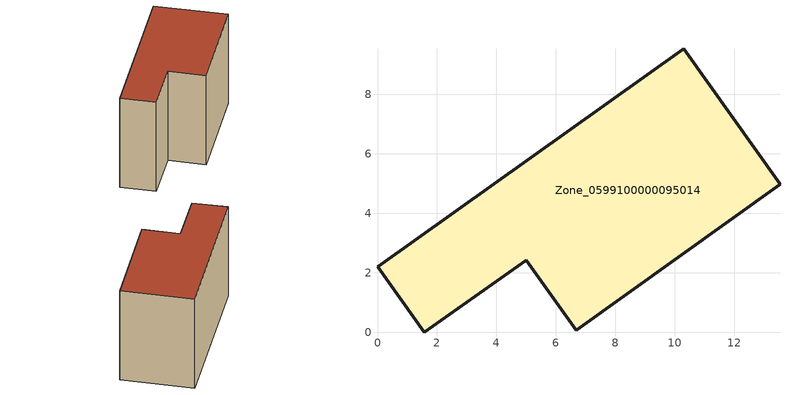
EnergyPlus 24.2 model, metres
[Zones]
Zone_0599100000095014
 floor ground (C_G): 10.3,9.54 13.54,4.98 6.69,0.06 5.01,2.42 1.57,0 0,2.21 z0
 wall outside (C_F): 13.54,4.98 10.3,9.54 0,2.21 1.57,0 5.01,2.42 6.69,0.06 13.54,4.98 z0:7.8
 roof outside (C_R): 10.3,9.54 0,2.21 1.57,0 5.01,2.42 6.69,0.06 13.54,4.98 z7.8
[BUILDING]
Pand.0599100000095014: North Axis=0; Terrain=City; Loads Convergence Tolerance Value=0.04; Temperature Convergence Tolerance Value=0.4; Solar Distribution=FullExterior; Maximum Number of Warmup Days=25; Minimum Number of Warmup Days=1
[Site:Location]
Rotterdam.The.Hague.AP_ZH_NLD Design_Conditions: Latitude=51.96; Longitude=4.45; Time Zone=1; Elevation=-4.5
[SITE:GROUNDTEMPERATURE:BUILDINGSURFACE]
18, 18, 18, 18, 18, 18, 18, 18, 18, 18, 18, 18
[MATERIAL] Thermal Absorptance=0.9; Solar Absorptance=0.7; Visible Absorptance=0.7
Name | Roughness | Thickness | Conductivity | Density | Specific Heat
G.TC.1975-1991 | MediumSmooth | 0.15 | 0.288461 | 540 | 1210
F.TC.1975-1991 | Rough | 0.3 | 0.230769 | 1920 | 840
R.TC.1975-1991 | MediumRough | 0.2 | 0.153846 | 1500 | 1000
[CONSTRUCTION]
C_G: G.TC.1975-1991
C_F: F.TC.1975-1991
C_R: R.TC.1975-1991
[ZONE]
Zone_0599100000095014: Type=1; Multiplier=1; Ceiling Height=Autocalculate; Volume=Autocalculate; Floor Area=autocalculate; Part of Total Floor Area=Yes
[ZONEINFILTRATION:DESIGNFLOWRATE]
Infil_Zone_0599100000095014: Zone or ZoneList or Space or SpaceList=Zone_0599100000095014; Schedule=AlwaysOn; Design Flow Rate Calculation Method=Flow/Area; Flow Rate per Floor Area=0.003; Constant Term Coefficient=1; Temperature Term Coefficient=0; Velocity Term Coefficient=0; Velocity Squared Term Coefficient=0
[HVACTEMPLATE:ZONE:IDEALLOADSAIRSYSTEM]
Zone_0599100000095014: Maximum Heating Supply Air Temperature=50; Minimum Cooling Supply Air Temperature=13; Maximum Heating Supply Air Humidity Ratio=0.0156; Minimum Cooling Supply Air Humidity Ratio=0.0077; Heating Limit=NoLimit; Cooling Limit=NoLimit; Dehumidification Control Type=ConstantSensibleHeatRatio; Cooling Sensible Heat Ratio=0.7; Dehumidification Setpoint=60; Humidification Control Type=None; Humidification Setpoint=30; Outdoor Air Method=None; Outdoor Air Flow Rate per Person=0.00944; Outdoor Air Flow Rate per Zone Floor Area=0; Outdoor Air Flow Rate per Zone=0; Demand Controlled Ventilation Type=None; Outdoor Air Economizer Type=NoEconomizer; Heat Recovery Type=None; Sensible Heat Recovery Effectiveness=0.7; Latent Heat Recovery Effectiveness=0.65
[ZONECONTROL:THERMOSTAT]
ThermostatControl_Zone_0599100000095014: Zone or ZoneList=Zone_0599100000095014; Control Type Schedule=DualSetpointControlType; Control 1=Thermostat_Zone_0599100000095014; Temperature Difference Between Cutout And Setpoint=0
[THERMOSTATSETPOINT:DUALSETPOINT]
Thermostat_Zone_0599100000095014: Heating Setpoint Temperature Schedule=HeatingSetpoint_Zone_0599100000095014; Cooling Setpoint Temperature Schedule=CoolingSetpoint_Zone_0599100000095014
[SCHEDULE:COMPACT]
HeatingSetpoint_Zone_0599100000095014: Through: 12/31, For: AllDays, Until: 24:00, 21
CoolingSetpoint_Zone_0599100000095014: Through: 12/31, For: AllDays, Until: 24:00, 24
DualSetpointControlType: Through: 12/31, For: AllDays, Until: 24:00, 4
AlwaysOn: Through: 12/31, For: AllDays, Until: 24:00, 1
